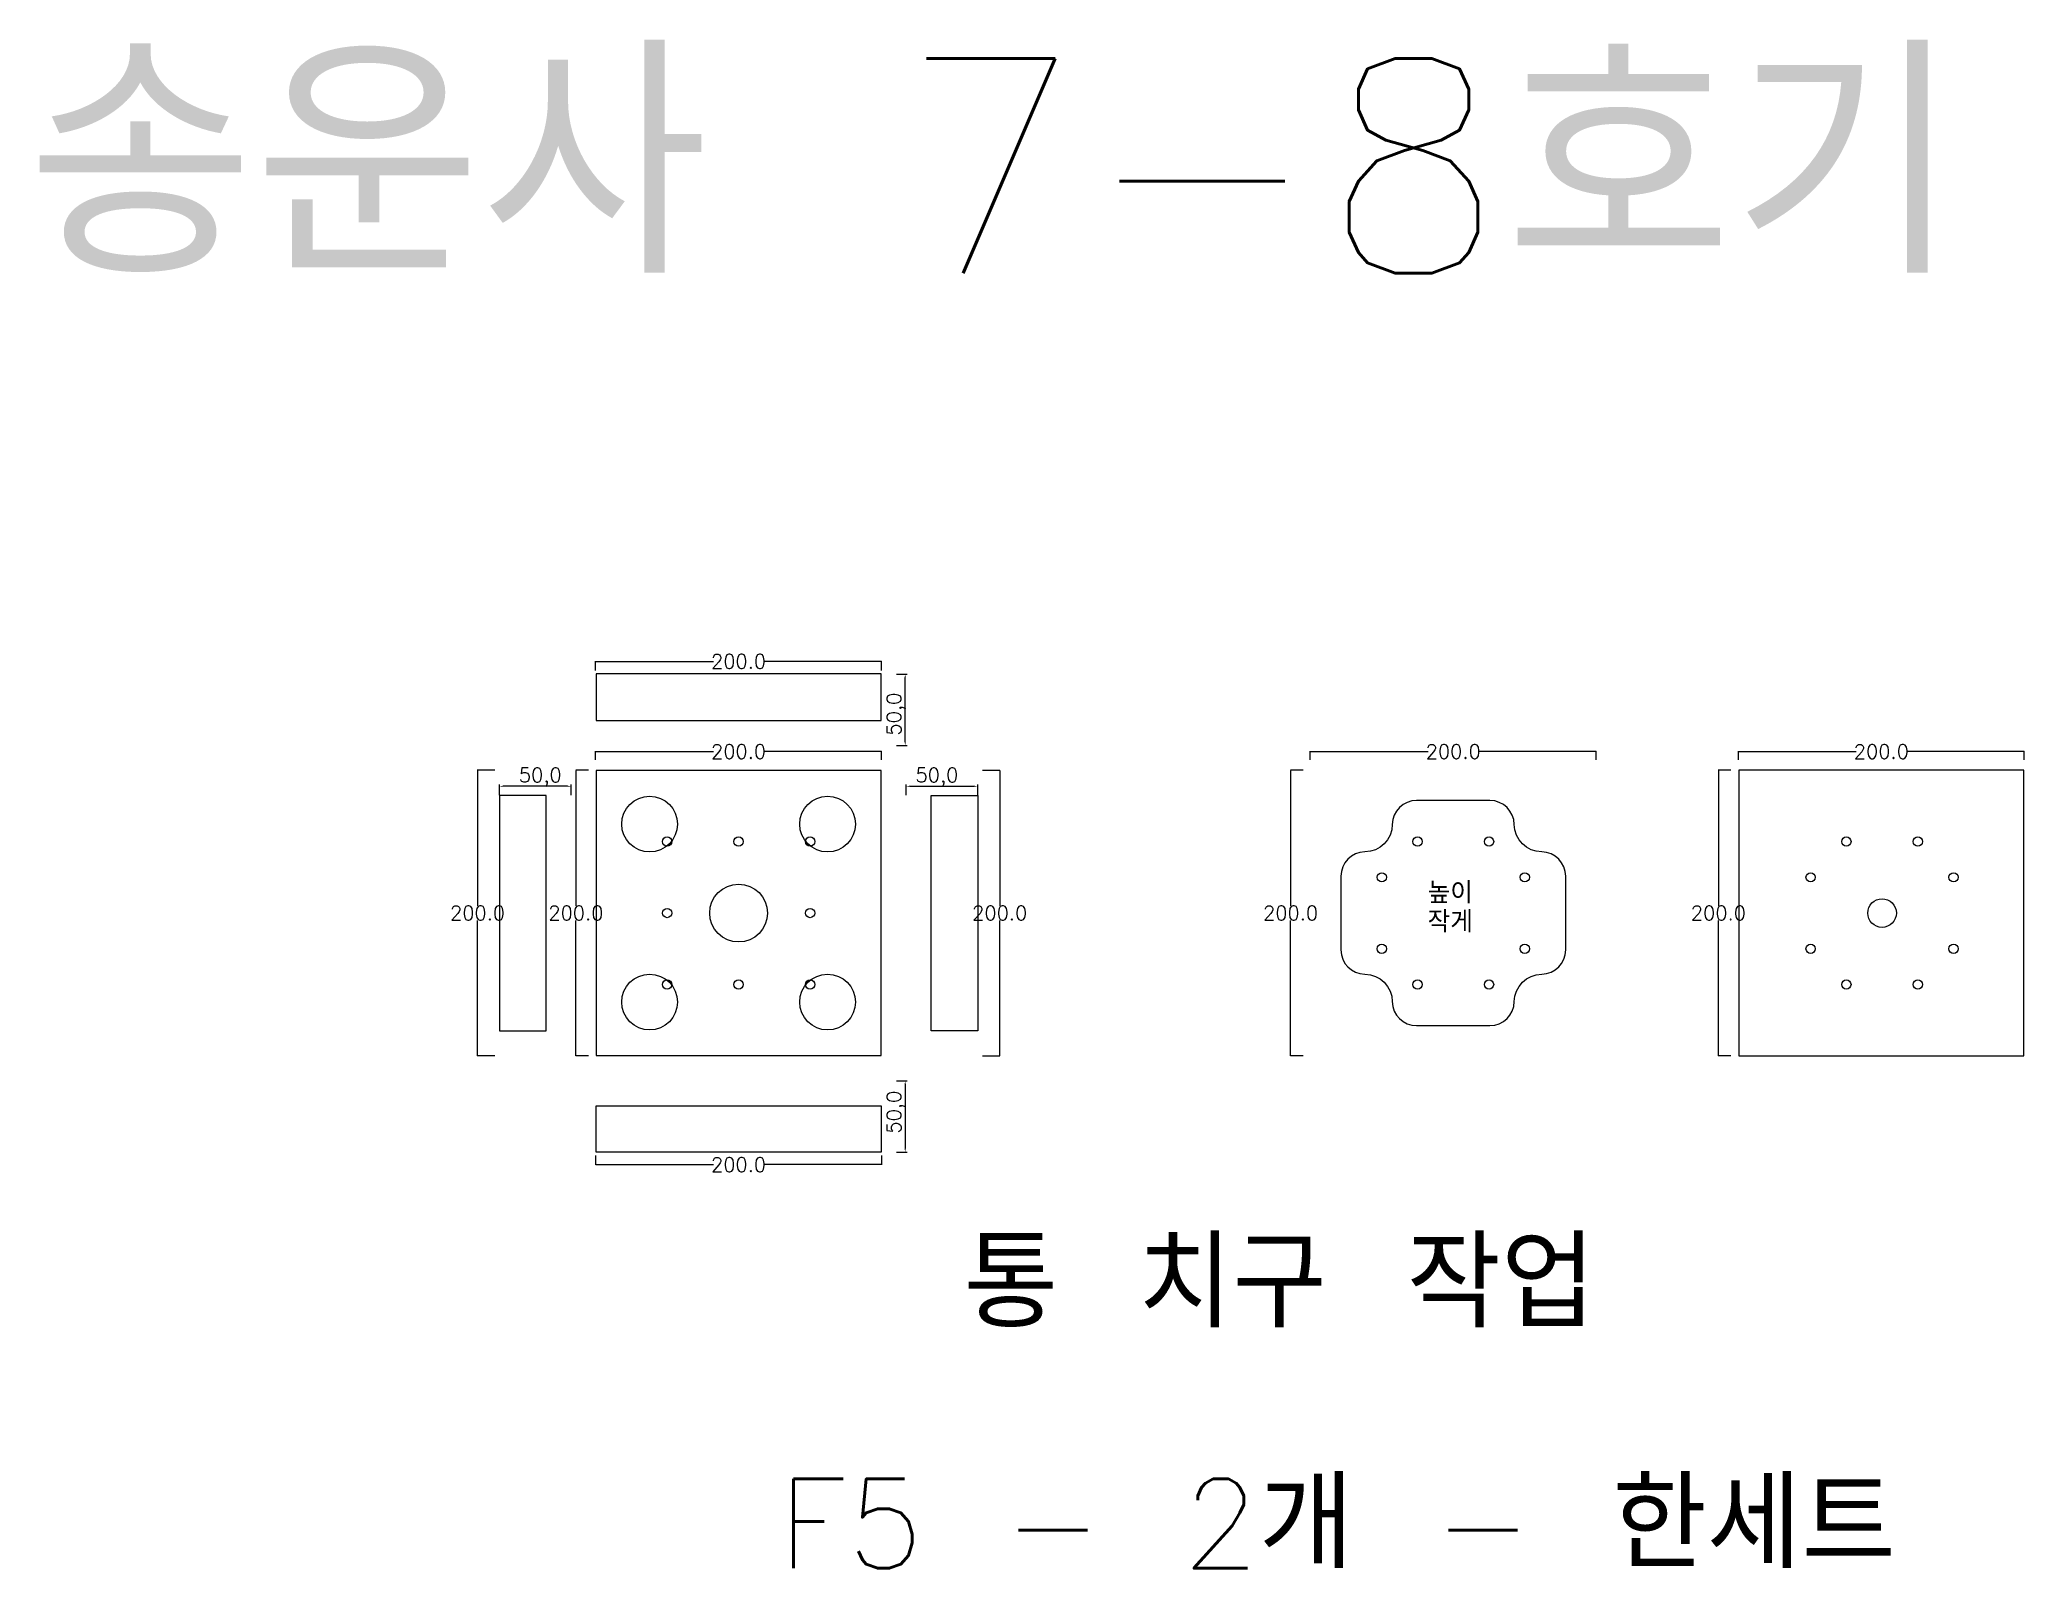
# Model space of a CAD drawing. Header units: millimetres. Extents: x 2304 to 3692, y 185 to 1255.
import ezdxf

# ---------------------------------------------------------------- set-up
doc = ezdxf.new("R2010")
doc.units = ezdxf.units.MM
for name, color, linetype in [('TEXT', 7, 'Continuous'), ('볼트 구멍', 7, 'Continuous'), ('치구', 7, 'Continuous'), ('치수', 7, 'Continuous')]:
    doc.layers.add(name, color=color, linetype=linetype)
doc.styles.get("Standard").update_dxf_attribs({"font": 'txt.shx', "bigfont": 'whgtxt.shx'})
doc.dimstyles.new('ISO-25', dxfattribs={"dimtxt": 2.5, "dimasz": 2.5, "dimexe": 1.25, "dimexo": 0.625, "dimtad": 1, "dimtxsty": 'Standard', "dimcen": 2.5, "dimadec": 0, "dimazin": 0, "dimtfac": 1, "dimtmove": 0, "dimatfit": 3, "dimfxl": 0, "dimarcsym": 0})
doc.dimstyles.get("Standard").update_dxf_attribs({"dimtxt": 7, "dimasz": 0.18, "dimexe": 0.18, "dimexo": 0.0625, "dimgap": 0.09, "dimtad": 0, "dimtih": 1, "dimtoh": 1, "dimdec": 1, "dimzin": 0, "dimdsep": 46, "dimtxsty": 'Standard', "dimcen": 0.09, "dimadec": 0, "dimazin": 0, "dimtfac": 1, "dimtdec": 1, "dimtofl": 0, "dimtmove": 0, "dimatfit": 3, "dimfxl": 0, "dimtolj": 1, "dimtzin": 0, "dimarcsym": 0})

# ---------------------------------------------------------------- blocks, each defined once
blk = doc.blocks.new('*D45')
at = {"layer": 'Defpoints', "color": 0}
for p in [(2692.9, 474.1), (2892.9, 474.1), (2892.9, 467.7)]:
    blk.add_point(p, dxfattribs=at)
at = {"layer": '치수', "color": 0, "lineweight": -2}
for p, q in [((2692.9, 474.1), (2692.9, 467.5)), ((2892.9, 474.1), (2892.9, 467.5)), ((2693.1, 467.7), (2775.4, 467.7)), ((2892.8, 467.7), (2810.5, 467.7))]:
    blk.add_line(p, q, dxfattribs=at)
at = {"layer": '치수', "color": 0}
for points in [[(2693.1, 467.8), (2693.1, 467.7), (2692.9, 467.7)], [(2892.8, 467.8), (2892.8, 467.7), (2892.9, 467.7)]]:
    blk.add_solid(points, dxfattribs=at)
at = {"layer": '치수', "color": 0, "insert": (2792.9, 467.7), "char_height": 10, "attachment_point": 5}
blk.add_mtext('\\A1;200.0', dxfattribs=at)
blk = doc.blocks.new('*D46')
at = {"layer": 'Defpoints', "color": 0}
for p in [(2963.5, 743.7), (2963.5, 543.7), (2975.6, 543.7)]:
    blk.add_point(p, dxfattribs=at)
at = {"layer": '치수', "color": 0, "lineweight": -2}
for p, q in [((2963.6, 743.7), (2975.7, 743.7)), ((2975.6, 743.5), (2975.6, 648.8)), ((2975.6, 543.9), (2975.6, 638.6)), ((2963.6, 543.7), (2975.7, 543.7))]:
    blk.add_line(p, q, dxfattribs=at)
at = {"layer": '치수', "color": 0}
for points in [[(2975.5, 743.5), (2975.6, 743.5), (2975.6, 743.7)], [(2975.5, 543.9), (2975.6, 543.9), (2975.6, 543.7)]]:
    blk.add_solid(points, dxfattribs=at)
at = {"layer": '치수', "color": 0, "insert": (2975.6, 643.7), "char_height": 10, "attachment_point": 5}
blk.add_mtext('\\A1;200.0', dxfattribs=at)
blk = doc.blocks.new('*D47')
at = {"layer": 'Defpoints', "color": 0}
for p in [(2910.2, 725.5), (2960.2, 732.4), (2960.2, 725.5)]:
    blk.add_point(p, dxfattribs=at)
at = {"layer": '치수', "color": 0, "lineweight": -2}
for p, q in [((2910.2, 726.1), (2910.2, 733.6)), ((2912.7, 732.4), (2957.7, 732.4)), ((2960.2, 726.1), (2960.2, 733.6))]:
    blk.add_line(p, q, dxfattribs=at)
at = {"layer": '치수', "color": 0}
for points in [[(2912.7, 732.8), (2912.7, 732), (2910.2, 732.4)], [(2957.7, 732.8), (2957.7, 732), (2960.2, 732.4)]]:
    blk.add_solid(points, dxfattribs=at)
at = {"layer": '치수', "color": 0, "insert": (2931.7, 738.8), "char_height": 10, "attachment_point": 5}
blk.add_mtext('50,0', dxfattribs=at)
blk = doc.blocks.new('*D48')
at = {"layer": 'Defpoints', "color": 0}
for p in [(2625.7, 732.4), (2625.7, 725.5), (2675.7, 725.5)]:
    blk.add_point(p, dxfattribs=at)
at = {"layer": '치수', "color": 0, "lineweight": -2}
for p, q in [((2625.7, 726.1), (2625.7, 733.6)), ((2673.2, 732.4), (2628.2, 732.4)), ((2675.7, 726.1), (2675.7, 733.6))]:
    blk.add_line(p, q, dxfattribs=at)
at = {"layer": '치수', "color": 0}
for points in [[(2628.2, 732.8), (2628.2, 732), (2625.7, 732.4)], [(2673.2, 732.8), (2673.2, 732), (2675.7, 732.4)]]:
    blk.add_solid(points, dxfattribs=at)
at = {"layer": '치수', "color": 0, "insert": (2654.2, 738.8), "char_height": 10, "attachment_point": 5}
blk.add_mtext('50,0', dxfattribs=at)
blk = doc.blocks.new('*D49')
at = {"layer": 'Defpoints', "color": 0}
for p in [(2622.4, 743.7), (2610.3, 543.7), (2622.4, 543.7)]:
    blk.add_point(p, dxfattribs=at)
at = {"layer": '치수', "color": 0, "lineweight": -2}
for p, q in [((2622.3, 743.7), (2610.1, 743.7)), ((2610.3, 743.5), (2610.3, 648.8)), ((2610.3, 543.9), (2610.3, 638.6)), ((2622.3, 543.7), (2610.1, 543.7))]:
    blk.add_line(p, q, dxfattribs=at)
at = {"layer": '치수', "color": 0}
for points in [[(2610.3, 743.5), (2610.4, 743.5), (2610.3, 743.7)], [(2610.3, 543.9), (2610.4, 543.9), (2610.3, 543.7)]]:
    blk.add_solid(points, dxfattribs=at)
at = {"layer": '치수', "color": 0, "insert": (2610.3, 643.7), "char_height": 10, "attachment_point": 5}
blk.add_mtext('\\A1;200.0', dxfattribs=at)
blk = doc.blocks.new('*D50')
at = {"layer": 'Defpoints', "color": 0}
for p in [(2688.1, 743.7), (2679.1, 543.7), (2688.1, 543.7)]:
    blk.add_point(p, dxfattribs=at)
at = {"layer": '치수', "color": 0, "lineweight": -2}
for p, q in [((2688, 743.7), (2679, 743.7)), ((2679.1, 743.5), (2679.1, 648.8)), ((2679.1, 543.9), (2679.1, 638.6)), ((2688, 543.7), (2679, 543.7))]:
    blk.add_line(p, q, dxfattribs=at)
at = {"layer": '치수', "color": 0}
for points in [[(2679.1, 743.5), (2679.2, 743.5), (2679.1, 743.7)], [(2679.1, 543.9), (2679.2, 543.9), (2679.1, 543.7)]]:
    blk.add_solid(points, dxfattribs=at)
at = {"layer": '치수', "color": 0, "insert": (2679.1, 643.7), "char_height": 10, "attachment_point": 5}
blk.add_mtext('\\A1;200.0', dxfattribs=at)
blk = doc.blocks.new('*D51')
at = {"layer": 'Defpoints', "color": 0}
for p in [(2902.6, 526.4), (2902.6, 476.4), (2909.5, 476.4)]:
    blk.add_point(p, dxfattribs=at)
at = {"layer": '치수', "color": 0, "lineweight": -2}
for p, q in [((2903.3, 526.4), (2910.8, 526.4)), ((2909.5, 523.9), (2909.5, 478.9)), ((2903.3, 476.4), (2910.8, 476.4))]:
    blk.add_line(p, q, dxfattribs=at)
at = {"layer": '치수', "color": 0}
for points in [[(2909.1, 523.9), (2909.9, 523.9), (2909.5, 526.4)], [(2909.1, 478.9), (2909.9, 478.9), (2909.5, 476.4)]]:
    blk.add_solid(points, dxfattribs=at)
at = {"layer": '치수', "color": 0, "insert": (2903.1, 504.4), "char_height": 10, "attachment_point": 5, "rotation": 90}
blk.add_mtext('50,0', dxfattribs=at)
blk = doc.blocks.new('*D52')
at = {"layer": 'Defpoints', "color": 0}
for p in [(2892.9, 819.7), (2692.9, 813.3), (2892.9, 813.3)]:
    blk.add_point(p, dxfattribs=at)
at = {"layer": '치수', "color": 0, "lineweight": -2}
for p, q in [((2692.9, 813.3), (2692.9, 819.9)), ((2693.1, 819.7), (2775.4, 819.7)), ((2892.8, 819.7), (2810.5, 819.7)), ((2892.9, 813.3), (2892.9, 819.9))]:
    blk.add_line(p, q, dxfattribs=at)
at = {"layer": '치수', "color": 0}
for points in [[(2693.1, 819.7), (2693.1, 819.6), (2692.9, 819.7)], [(2892.8, 819.7), (2892.8, 819.6), (2892.9, 819.7)]]:
    blk.add_solid(points, dxfattribs=at)
at = {"layer": '치수', "color": 0, "insert": (2792.9, 819.7), "char_height": 10, "attachment_point": 5}
blk.add_mtext('\\A1;200.0', dxfattribs=at)
blk = doc.blocks.new('*D53')
at = {"layer": 'Defpoints', "color": 0}
for p in [(2692.9, 750.8), (2892.9, 756.7), (2892.9, 750.8)]:
    blk.add_point(p, dxfattribs=at)
at = {"layer": '치수', "color": 0, "lineweight": -2}
for p, q in [((2692.9, 750.9), (2692.9, 756.9)), ((2693.1, 756.7), (2775.4, 756.7)), ((2892.8, 756.7), (2810.5, 756.7)), ((2892.9, 750.9), (2892.9, 756.9))]:
    blk.add_line(p, q, dxfattribs=at)
at = {"layer": '치수', "color": 0}
for points in [[(2693.1, 756.7), (2693.1, 756.7), (2692.9, 756.7)], [(2892.8, 756.7), (2892.8, 756.7), (2892.9, 756.7)]]:
    blk.add_solid(points, dxfattribs=at)
at = {"layer": '치수', "color": 0, "insert": (2792.9, 756.7), "char_height": 10, "attachment_point": 5}
blk.add_mtext('\\A1;200.0', dxfattribs=at)
blk = doc.blocks.new('*D54')
at = {"layer": 'Defpoints', "color": 0}
for p in [(2902.6, 810.9), (2909.5, 810.9), (2902.6, 760.9)]:
    blk.add_point(p, dxfattribs=at)
at = {"layer": '치수', "color": 0, "lineweight": -2}
for p, q in [((2903.3, 810.9), (2910.8, 810.9)), ((2909.5, 763.4), (2909.5, 808.4)), ((2903.3, 760.9), (2910.8, 760.9))]:
    blk.add_line(p, q, dxfattribs=at)
at = {"layer": '치수', "color": 0}
for points in [[(2909.1, 808.4), (2909.9, 808.4), (2909.5, 810.9)], [(2909.1, 763.4), (2909.9, 763.4), (2909.5, 760.9)]]:
    blk.add_solid(points, dxfattribs=at)
at = {"layer": '치수', "color": 0, "insert": (2903.1, 782.9), "char_height": 10, "attachment_point": 5, "rotation": 90}
blk.add_mtext('50,0', dxfattribs=at)
blk = doc.blocks.new('*D55')
at = {"layer": 'Defpoints', "color": 0}
for p in [(3487.3, 743.7), (3478.4, 543.7), (3487.3, 543.7)]:
    blk.add_point(p, dxfattribs=at)
at = {"layer": '치수', "color": 0, "lineweight": -2}
for p, q in [((3487.2, 743.7), (3478.2, 743.7)), ((3478.4, 743.5), (3478.4, 648.8)), ((3478.4, 543.9), (3478.4, 638.6)), ((3487.2, 543.7), (3478.2, 543.7))]:
    blk.add_line(p, q, dxfattribs=at)
at = {"layer": '치수', "color": 0}
for points in [[(3478.4, 743.5), (3478.4, 743.5), (3478.4, 743.7)], [(3478.4, 543.9), (3478.4, 543.9), (3478.4, 543.7)]]:
    blk.add_solid(points, dxfattribs=at)
at = {"layer": '치수', "color": 0, "insert": (3478.4, 643.7), "char_height": 10, "attachment_point": 5}
blk.add_mtext('\\A1;200.0', dxfattribs=at)
blk = doc.blocks.new('*D56')
at = {"layer": 'Defpoints', "color": 0}
for p in [(3188.1, 743.7), (3179.1, 543.7), (3188.1, 543.7)]:
    blk.add_point(p, dxfattribs=at)
at = {"layer": '치수', "color": 0, "lineweight": -2}
for p, q in [((3188, 743.7), (3179, 743.7)), ((3179.1, 743.5), (3179.1, 648.8)), ((3179.1, 543.9), (3179.1, 638.6)), ((3188, 543.7), (3179, 543.7))]:
    blk.add_line(p, q, dxfattribs=at)
at = {"layer": '치수', "color": 0}
for points in [[(3179.1, 743.5), (3179.2, 743.5), (3179.1, 743.7)], [(3179.1, 543.9), (3179.2, 543.9), (3179.1, 543.7)]]:
    blk.add_solid(points, dxfattribs=at)
at = {"layer": '치수', "color": 0, "insert": (3179.1, 643.7), "char_height": 10, "attachment_point": 5}
blk.add_mtext('\\A1;200.0', dxfattribs=at)
blk = doc.blocks.new('*D57')
at = {"layer": 'Defpoints', "color": 0}
for p in [(3192.9, 750.8), (3392.9, 756.7), (3392.9, 750.8)]:
    blk.add_point(p, dxfattribs=at)
at = {"layer": '치수', "color": 0, "lineweight": -2}
for p, q in [((3192.9, 750.9), (3192.9, 756.9)), ((3193.1, 756.7), (3275.4, 756.7)), ((3392.8, 756.7), (3310.5, 756.7)), ((3392.9, 750.9), (3392.9, 756.9))]:
    blk.add_line(p, q, dxfattribs=at)
at = {"layer": '치수', "color": 0}
for points in [[(3193.1, 756.7), (3193.1, 756.7), (3192.9, 756.7)], [(3392.8, 756.7), (3392.8, 756.7), (3392.9, 756.7)]]:
    blk.add_solid(points, dxfattribs=at)
at = {"layer": '치수', "color": 0, "insert": (3292.9, 756.7), "char_height": 10, "attachment_point": 5}
blk.add_mtext('\\A1;200.0', dxfattribs=at)
blk = doc.blocks.new('*D58')
at = {"layer": 'Defpoints', "color": 0}
for p in [(3492.4, 750.8), (3692.4, 756.7), (3692.4, 750.8)]:
    blk.add_point(p, dxfattribs=at)
at = {"layer": '치수', "color": 0, "lineweight": -2}
for p, q in [((3492.4, 750.9), (3492.4, 756.9)), ((3492.6, 756.7), (3574.9, 756.7)), ((3692.3, 756.7), (3610, 756.7)), ((3692.4, 750.9), (3692.4, 756.9))]:
    blk.add_line(p, q, dxfattribs=at)
at = {"layer": '치수', "color": 0}
for points in [[(3492.6, 756.7), (3492.6, 756.7), (3492.4, 756.7)], [(3692.3, 756.7), (3692.3, 756.7), (3692.4, 756.7)]]:
    blk.add_solid(points, dxfattribs=at)
at = {"layer": '치수', "color": 0, "insert": (3592.4, 756.7), "char_height": 10, "attachment_point": 5}
blk.add_mtext('\\A1;200.0', dxfattribs=at)

msp = doc.modelspace()

# ---------------------------------------------------------------- linework, layer by layer
at = {"layer": '볼트 구멍', "color": 3}
for centre, radius in [((2742.94, 693.71), 3.25), ((2792.94, 693.7), 3.25), ((2842.94, 693.7), 3.25), ((3267.96, 693.71), 3.25), ((3317.95, 693.7), 3.25), ((3242.95, 668.7), 3.25), ((3342.95, 668.7), 3.25), ((3542.95, 668.7), 3.25), ((3642.95, 668.7), 3.25), ((2792.95, 643.7), 20.25), ((3592.95, 643.7), 10), ((2742.95, 643.71), 3.25), ((2842.95, 643.71), 3.25), ((3242.93, 618.71), 3.25), ((3342.95, 618.7), 3.25), ((3542.95, 618.7), 3.25), ((3642.95, 618.7), 3.25), ((2742.94, 593.7), 3.25), ((2792.94, 593.7), 3.25), ((2842.94, 593.7), 3.25), ((3267.95, 593.7), 3.25), ((3317.95, 593.7), 3.25)]:
    msp.add_circle(centre, radius, dxfattribs=at)
at = {"layer": '볼트 구멍', "color": 2}
for centre in [(3567.95, 693.7), (3617.95, 693.7), (3567.95, 593.7), (3617.95, 593.7)]:
    msp.add_circle(centre, 3.25, dxfattribs=at)
at = {"layer": '치구'}
for points in [[(2693.2, 778.45), (2892.7, 778.45), (2892.7, 810.95), (2693.2, 810.95)], [(2693.2, 743.45), (2693.2, 543.95), (2892.7, 543.95), (2892.7, 743.45)], [(3492.7, 743.55), (3492.7, 543.85), (3692.2, 543.85), (3692.2, 743.55)], [(2658.2, 726.05), (2625.7, 726.05), (2625.7, 561.35), (2658.2, 561.35)], [(2927.7, 726.05), (2960.2, 726.05), (2960.2, 561.35), (2927.7, 561.35)], [(2693.2, 508.95), (2892.7, 508.95), (2892.7, 476.45), (2693.2, 476.45)]]:
    msp.add_lwpolyline(points, close=True, dxfattribs=at)
msp.add_lwpolyline([(3250.29, 581.72, 0.4102069), (3267.29, 564.95), (3318.6, 564.95, 0.4102069), (3335.6, 581.72, -0.4062114), (3354.83, 600.95, 0.4102069), (3371.6, 617.95), (3371.6, 669.45, 0.4102069), (3354.83, 686.45, -0.4062114), (3335.6, 705.68, 0.4102069), (3318.6, 722.45), (3267.29, 722.45, 0.4102069), (3250.29, 705.68, -0.4062114), (3231.06, 686.45, 0.4102069), (3214.3, 669.45), (3214.3, 617.95, 0.4102069), (3231.06, 600.95, -0.4062114)], format="xyb", close=True, dxfattribs=at)
for centre in [(2730.7, 705.95), (2855.2, 705.95), (2730.7, 581.45), (2855.2, 581.45)]:
    msp.add_circle(centre, 19.5, dxfattribs=at)

# ---------------------------------------------------------------- texts
at = {"layer": 'TEXT', "color": 3}
msp.add_text('송운사 7-8호기 ', height=150, dxfattribs=at).set_placement((2295.34, 1091.41))
at = {"layer": 'TEXT', "color": 1}
for s, p in [('높이 ', (3274.98, 650.38)), ('작게', (3274.98, 630.17))]:
    msp.add_text(s, height=15, dxfattribs=at).set_placement(p)
at = {"layer": 'TEXT', "color": 1, "linetype": 'Continuous'}
for s, p in [('통 치구 작업', (2950.44, 353.79)), ('F5 - 2개 - 한세트', (2820.62, 185.31))]:
    msp.add_text(s, height=62.5, dxfattribs=at).set_placement(p)

# ---------------------------------------------------------------- dimensions: what is measured, and where the dimension line sits
at = {"layer": '치수', "color": 4}
for base, p1, p2, dimstyle, override, picture, middle in [((2892.95, 819.67), (2692.95, 813.27), (2892.95, 813.27), 'Standard', {"dimtxt": 10}, '*D52', (2792.95, 819.67)), ((2960.2, 732.38), (2910.2, 725.5), (2960.2, 725.5), 'ISO-25', {"dimtxt": 10, "dimdec": 1, "dimzin": 0, "dimtdec": 1}, '*D47', (2931.7, 732.38)), ((2892.95, 467.73), (2692.95, 474.12), (2892.95, 474.12), 'Standard', {"dimtxt": 10}, '*D45', (2792.95, 467.73))]:
    dim = msp.add_linear_dim(base=base, p1=p1, p2=p2, dimstyle=dimstyle, override=override, dxfattribs=at)
    dim.commit()
    dim.dimension.update_dxf_attribs({"geometry": picture, "text_midpoint": middle, "dimtype": 160})
for base, p1, p2, angle, picture, middle in [((2909.52, 810.95), (2902.63, 760.95), (2902.63, 810.95), 90, '*D54', (2909.52, 782.95)), ((2625.7, 732.38), (2675.7, 725.5), (2625.7, 725.5), 180, '*D48', (2654.2, 732.38)), ((2909.52, 476.45), (2902.63, 526.45), (2902.63, 476.45), 270, '*D51', (2909.52, 504.45))]:
    dim = msp.add_linear_dim(base=base, p1=p1, p2=p2, angle=angle, dimstyle='ISO-25', override={"dimtxt": 10, "dimdec": 1, "dimzin": 0, "dimtdec": 1}, dxfattribs=at)
    dim.commit()
    dim.dimension.update_dxf_attribs({"geometry": picture, "text_midpoint": middle, "dimtype": 160})
for base, p1, p2, picture, middle in [((2892.95, 756.69), (2692.95, 750.81), (2892.95, 750.81), '*D53', (2792.95, 756.69)), ((3392.95, 756.69), (3192.95, 750.81), (3392.95, 750.81), '*D57', (3292.95, 756.69)), ((3692.45, 756.69), (3492.45, 750.81), (3692.45, 750.81), '*D58', (3592.45, 756.69))]:
    dim = msp.add_linear_dim(base=base, p1=p1, p2=p2, dimstyle='Standard', override={"dimtxt": 10}, dxfattribs=at)
    dim.commit()
    dim.dimension.update_dxf_attribs({"geometry": picture, "text_midpoint": middle})
for base, p1, p2, picture, middle in [((2610.33, 543.7), (2622.4, 743.7), (2622.4, 543.7), '*D49', (2610.33, 643.7)), ((2679.15, 543.7), (2688.05, 743.7), (2688.05, 543.7), '*D50', (2679.15, 643.7)), ((2975.56, 543.7), (2963.49, 743.7), (2963.49, 543.7), '*D46', (2975.56, 643.7)), ((3179.15, 543.7), (3188.05, 743.7), (3188.05, 543.7), '*D56', (3179.15, 643.7)), ((3478.4, 543.7), (3487.3, 743.7), (3487.3, 543.7), '*D55', (3478.4, 643.7))]:
    dim = msp.add_linear_dim(base=base, p1=p1, p2=p2, angle=90, dimstyle='Standard', override={"dimtxt": 10}, dxfattribs=at)
    dim.commit()
    dim.dimension.update_dxf_attribs({"geometry": picture, "text_midpoint": middle})

doc.saveas('drawing.dxf')
